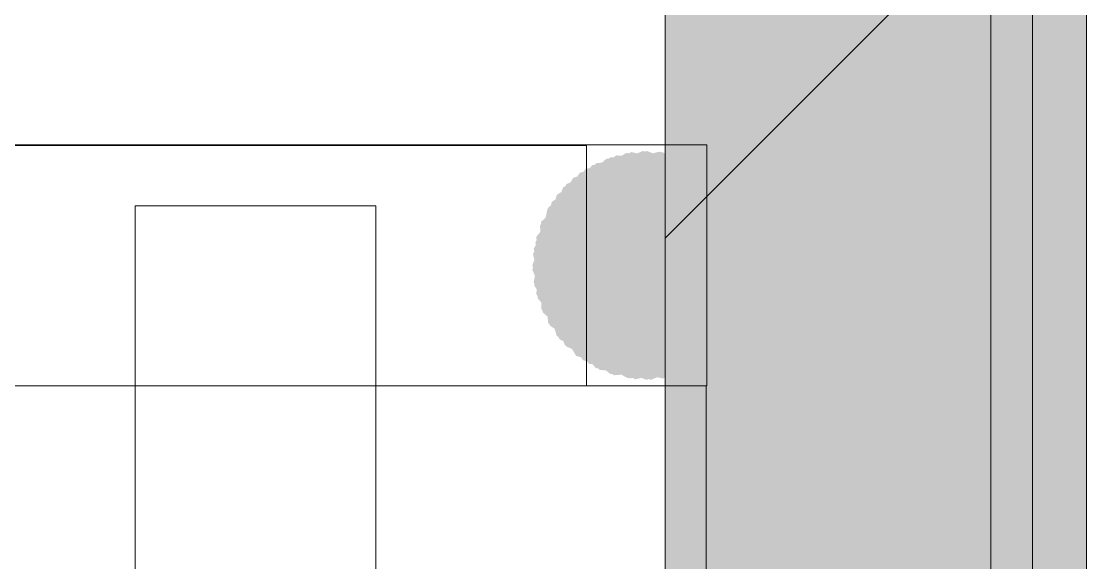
# Model space of a CAD drawing. Header units: millimetres. Extents: x -546 to 1681, y -650 to 1730.
# Drawn here: x 814.933 to 816.703, y 637.95 to 638.849 of the extents above; entities that cross this region are included whole.
import ezdxf

# ---------------------------------------------------------------- set-up
doc = ezdxf.new("R2010")
doc.units = ezdxf.units.MM

msp = doc.modelspace()

# ---------------------------------------------------------------- hatches: boundary and pattern name
at = {"true_color": 0xffffff}
h = msp.add_hatch(color=7, dxfattribs=at)
h.dxf.hatch_style = 2
h.paths.add_polyline_path([(816.0032, 652.4868), (816.7022, 652.4708), (816.7022, 633.4547), (816.0032, 633.4547)])
at = {"true_color": 0x7f7f7f}
h = msp.add_hatch(color=8, dxfattribs=at)
h.dxf.hatch_style = 2
h.paths.add_polyline_path([(815.9215, 638.6263), (815.8677, 638.5834), (815.8597, 638.515), (815.9026, 638.4612), (815.971, 638.4532), (816.0318, 638.4981), (816.0398, 638.5665), (815.9969, 638.6203)])
h = msp.add_hatch(color=8, dxfattribs=at)
h.dxf.hatch_style = 2
h.paths.add_polyline_path([(815.9385, 638.6305), (815.8801, 638.594), (815.8645, 638.527), (815.901, 638.4686), (815.968, 638.453), (816.0324, 638.4905), (816.048, 638.5575), (816.0115, 638.6159)])
h = msp.add_hatch(color=8, dxfattribs=at)
h.dxf.hatch_style = 2
h.paths.add_polyline_path([(815.9465, 638.6318), (815.8873, 638.5967), (815.8702, 638.53), (815.9053, 638.4708), (815.972, 638.4537), (816.0382, 638.4898), (816.0553, 638.5565), (816.0202, 638.6157)])
h = msp.add_hatch(color=8, dxfattribs=at)
h.dxf.hatch_style = 2
h.paths.add_polyline_path([(815.9662, 638.6337), (815.9027, 638.6073), (815.8762, 638.5437), (815.9027, 638.4802), (815.9662, 638.4537), (816.0358, 638.4802), (816.0622, 638.5437), (816.0358, 638.6073)])
h = msp.add_hatch(color=8, dxfattribs=at)
h.dxf.hatch_style = 2
h.paths.add_polyline_path([(815.9722, 638.6337), (815.9087, 638.6073), (815.8822, 638.5437), (815.9087, 638.4802), (815.9722, 638.4537), (816.0428, 638.4802), (816.0692, 638.5437), (816.0428, 638.6073)])
h = msp.add_hatch(color=8, dxfattribs=at)
h.dxf.hatch_style = 2
h.paths.add_polyline_path([(815.994, 638.6325), (815.927, 638.6169), (815.8905, 638.5585), (815.9061, 638.4915), (815.9645, 638.455), (816.0375, 638.4696), (816.074, 638.528), (816.0584, 638.595)])
h = msp.add_hatch(color=8, dxfattribs=at)
h.dxf.hatch_style = 2
h.paths.add_polyline_path([(815.998, 638.6318), (815.9313, 638.6147), (815.8962, 638.5555), (815.9133, 638.4888), (815.9725, 638.4537), (816.0462, 638.4698), (816.0813, 638.529), (816.0642, 638.5957)])
h = msp.add_hatch(color=8, dxfattribs=at)
h.dxf.hatch_style = 2
h.paths.add_polyline_path([(816.0207, 638.6271), (815.952, 638.6221), (815.9069, 638.5702), (815.9118, 638.5015), (815.9638, 638.4564), (816.0384, 638.4593), (816.0836, 638.5113), (816.0786, 638.5799)])
h = msp.add_hatch(color=8, dxfattribs=at)
h.dxf.hatch_style = 2
h.paths.add_polyline_path([(816.023, 638.6263), (815.9546, 638.6183), (815.9117, 638.5645), (815.9197, 638.4961), (815.9735, 638.4532), (816.0489, 638.4592), (816.0918, 638.513), (816.0838, 638.5814)])
h = msp.add_hatch(color=8, dxfattribs=at)
h.dxf.hatch_style = 2
h.paths.add_polyline_path([(815.8386, 638.5784), (815.8124, 638.5147), (815.8386, 638.4511), (815.9022, 638.4249), (815.9659, 638.4511), (815.9961, 638.5187), (815.9699, 638.5824), (815.9062, 638.6086)])
h = msp.add_hatch(color=8, dxfattribs=at)
h.dxf.hatch_style = 2
h.paths.add_polyline_path([(815.85, 638.589), (815.8169, 638.5287), (815.836, 638.4625), (815.8963, 638.4294), (815.9625, 638.4485), (816.0006, 638.5128), (815.9815, 638.579), (815.9212, 638.6121)])
h = msp.add_hatch(color=8, dxfattribs=at)
h.dxf.hatch_style = 2
h.paths.add_polyline_path([(815.8613, 638.5976), (815.8231, 638.5404), (815.8364, 638.4728), (815.8936, 638.4346), (815.9612, 638.4479), (816.0054, 638.5091), (815.9921, 638.5767), (815.9349, 638.6149)])
h = msp.add_hatch(color=8, dxfattribs=at)
h.dxf.hatch_style = 2
h.paths.add_polyline_path([(815.8709, 638.6039), (815.83, 638.5485), (815.8401, 638.4804), (815.8954, 638.4395), (815.9636, 638.4496), (816.0095, 638.5079), (815.9994, 638.5761), (815.944, 638.617)])
h = msp.add_hatch(color=8, dxfattribs=at)
h.dxf.hatch_style = 2
h.paths.add_polyline_path([(815.882, 638.6102), (815.837, 638.5582), (815.8417, 638.4895), (815.8938, 638.4445), (815.9625, 638.4492), (816.0135, 638.5043), (816.0087, 638.573), (815.9567, 638.618)])
h = msp.add_hatch(color=8, dxfattribs=at)
h.dxf.hatch_style = 2
h.paths.add_polyline_path([(815.888, 638.6132), (815.843, 638.5612), (815.8477, 638.4925), (815.8998, 638.4475), (815.9685, 638.4522), (816.0195, 638.5073), (816.0147, 638.576), (815.9627, 638.621)])
h = msp.add_hatch(color=8, dxfattribs=at)
h.dxf.hatch_style = 2
h.paths.add_polyline_path([(815.9058, 638.6211), (815.8538, 638.5759), (815.8489, 638.5073), (815.894, 638.4553), (815.9627, 638.4504), (816.0206, 638.4975), (816.0256, 638.5662), (815.9804, 638.6181)])
h = msp.add_hatch(color=8, dxfattribs=at)
h.dxf.hatch_style = 2
h.paths.add_polyline_path([(815.9118, 638.6231), (815.8598, 638.5779), (815.8549, 638.5093), (815.9, 638.4573), (815.9687, 638.4524), (816.0266, 638.4995), (816.0316, 638.5682), (815.9864, 638.6201)])
h = msp.add_hatch(color=8, dxfattribs=at)
h.dxf.hatch_style = 2
h.paths.add_polyline_path([(816.0337, 638.6231), (815.965, 638.6181), (815.9199, 638.5662), (815.9248, 638.4975), (815.9768, 638.4524), (816.0514, 638.4553), (816.0966, 638.5073), (816.0916, 638.5759)])
h = msp.add_hatch(color=8, dxfattribs=at)
h.dxf.hatch_style = 2
h.paths.add_polyline_path([(816.0515, 638.6162), (815.9828, 638.621), (815.9307, 638.576), (815.926, 638.5073), (815.971, 638.4552), (816.0457, 638.4475), (816.0977, 638.4925), (816.1025, 638.5612)])
h = msp.add_hatch(color=8, dxfattribs=at)
h.dxf.hatch_style = 2
h.paths.add_polyline_path([(816.0636, 638.6099), (815.9954, 638.62), (815.9401, 638.5791), (815.93, 638.5109), (815.9709, 638.4556), (816.044, 638.4425), (816.0994, 638.4834), (816.1095, 638.5515)])
h = msp.add_hatch(color=8, dxfattribs=at)
h.dxf.hatch_style = 2
h.paths.add_polyline_path([(816.0625, 638.6102), (815.9938, 638.615), (815.9417, 638.57), (815.937, 638.5013), (815.982, 638.4492), (816.0567, 638.4415), (816.1087, 638.4865), (816.1135, 638.5552)])
h = msp.add_hatch(color=8, dxfattribs=at)
h.dxf.hatch_style = 2
h.paths.add_polyline_path([(816.0845, 638.597), (816.0183, 638.6161), (815.958, 638.583), (815.9389, 638.5168), (815.972, 638.4565), (816.0432, 638.4334), (816.1035, 638.4665), (816.1226, 638.5327)])
h = msp.add_hatch(color=8, dxfattribs=at)
h.dxf.hatch_style = 2
h.paths.add_polyline_path([(816.0895, 638.593), (816.0233, 638.6121), (815.963, 638.579), (815.9439, 638.5128), (815.977, 638.4525), (816.0482, 638.4294), (816.1085, 638.4625), (816.1276, 638.5287)])
h = msp.add_hatch(color=8, dxfattribs=at)
h.dxf.hatch_style = 2
h.paths.add_polyline_path([(816.0945, 638.589), (816.0283, 638.6081), (815.968, 638.575), (815.9489, 638.5088), (815.982, 638.4485), (816.0532, 638.4254), (816.1135, 638.4585), (816.1326, 638.5247)])
h = msp.add_hatch(color=8, dxfattribs=at)
h.dxf.hatch_style = 2
h.paths.add_polyline_path([(815.8144, 638.5487), (815.8011, 638.4811), (815.8393, 638.4239), (815.9069, 638.4106), (815.9641, 638.4488), (815.9814, 638.5224), (815.9432, 638.5796), (815.8756, 638.5929)])
h = msp.add_hatch(color=8, dxfattribs=at)
h.dxf.hatch_style = 2
h.paths.add_polyline_path([(815.823, 638.561), (815.8039, 638.4948), (815.837, 638.4345), (815.9032, 638.4154), (815.9635, 638.4485), (815.9866, 638.5197), (815.9535, 638.58), (815.8873, 638.5991)])
h = msp.add_hatch(color=8, dxfattribs=at)
h.dxf.hatch_style = 2
h.paths.add_polyline_path([(815.8336, 638.5734), (815.8074, 638.5097), (815.8336, 638.4461), (815.8972, 638.4199), (815.9609, 638.4461), (815.9921, 638.5147), (815.9659, 638.5784), (815.9022, 638.6046)])
h = msp.add_hatch(color=8, dxfattribs=at)
h.dxf.hatch_style = 2
h.paths.add_polyline_path([(816.1135, 638.571), (816.0532, 638.6041), (815.987, 638.585), (815.9539, 638.5247), (815.973, 638.4585), (816.0373, 638.4204), (816.1035, 638.4395), (816.1366, 638.4998)])
h = msp.add_hatch(color=8, dxfattribs=at)
h.dxf.hatch_style = 2
h.paths.add_polyline_path([(816.1175, 638.566), (816.0572, 638.5991), (815.991, 638.58), (815.9579, 638.5197), (815.977, 638.4535), (816.0413, 638.4154), (816.1075, 638.4345), (816.1406, 638.4948)])
h = msp.add_hatch(color=8, dxfattribs=at)
h.dxf.hatch_style = 2
h.paths.add_polyline_path([(816.1261, 638.5547), (816.0689, 638.5929), (816.0013, 638.5796), (815.9631, 638.5224), (815.9764, 638.4548), (816.0376, 638.4106), (816.1052, 638.4239), (816.1434, 638.4811)])
h = msp.add_hatch(color=8, dxfattribs=at)
h.dxf.hatch_style = 2
h.paths.add_polyline_path([(815.8074, 638.5377), (815.7941, 638.4701), (815.8323, 638.4129), (815.8999, 638.3996), (815.9571, 638.4378), (815.9744, 638.5114), (815.9362, 638.5686), (815.8686, 638.5819)])
h = msp.add_hatch(color=8, dxfattribs=at)
h.dxf.hatch_style = 2
h.paths.add_polyline_path([(815.7949, 638.5102), (815.7998, 638.4415), (815.8518, 638.3964), (815.9204, 638.4013), (815.9656, 638.4533), (815.9626, 638.5279), (815.9107, 638.5731), (815.842, 638.5681)])
h = msp.add_hatch(color=8, dxfattribs=at)
h.dxf.hatch_style = 2
h.paths.add_polyline_path([(815.8091, 638.5401), (815.799, 638.4719), (815.8399, 638.4166), (815.908, 638.4065), (815.9634, 638.4474), (815.9765, 638.5205), (815.9356, 638.5759), (815.8674, 638.586)])
h = msp.add_hatch(color=8, dxfattribs=at)
h.dxf.hatch_style = 2
h.paths.add_polyline_path([(815.8736, 638.5424), (815.8474, 638.4787), (815.8736, 638.4151), (815.9372, 638.3889), (816.0009, 638.4151), (816.0291, 638.4807), (816.0029, 638.5444), (815.9392, 638.5706)])
h = msp.add_hatch(color=8, dxfattribs=at)
h.dxf.hatch_style = 2
h.paths.add_polyline_path([(815.8893, 638.5556), (815.8511, 638.4984), (815.8644, 638.4308), (815.9216, 638.3926), (815.9892, 638.4059), (816.0304, 638.4651), (816.0171, 638.5327), (815.9599, 638.5709)])
h = msp.add_hatch(color=8, dxfattribs=at)
h.dxf.hatch_style = 2
h.paths.add_polyline_path([(815.8786, 638.5464), (815.8524, 638.4827), (815.8786, 638.4191), (815.9422, 638.3929), (816.0059, 638.4191), (816.0341, 638.4847), (816.0079, 638.5484), (815.9442, 638.5746)])
h = msp.add_hatch(color=8, dxfattribs=at)
h.dxf.hatch_style = 2
h.paths.add_polyline_path([(815.8943, 638.5596), (815.8561, 638.5024), (815.8694, 638.4348), (815.9266, 638.3966), (815.9942, 638.4099), (816.0354, 638.4691), (816.0221, 638.5367), (815.9649, 638.5749)])
h = msp.add_hatch(color=8, dxfattribs=at)
h.dxf.hatch_style = 2
h.paths.add_polyline_path([(815.8973, 638.5616), (815.8591, 638.5044), (815.8724, 638.4368), (815.9296, 638.3986), (815.9972, 638.4119), (816.0384, 638.4711), (816.0251, 638.5387), (815.9679, 638.5769)])
h = msp.add_hatch(color=8, dxfattribs=at)
h.dxf.hatch_style = 2
h.paths.add_polyline_path([(815.9218, 638.5741), (815.8698, 638.5289), (815.8649, 638.4603), (815.91, 638.4083), (815.9787, 638.4034), (816.0336, 638.4495), (816.0386, 638.5182), (815.9934, 638.5701)])
h = msp.add_hatch(color=8, dxfattribs=at)
h.dxf.hatch_style = 2
h.paths.add_polyline_path([(815.9248, 638.5751), (815.8728, 638.5299), (815.8679, 638.4613), (815.913, 638.4093), (815.9817, 638.4044), (816.0366, 638.4505), (816.0416, 638.5192), (815.9964, 638.5711)])
h = msp.add_hatch(color=8, dxfattribs=at)
h.dxf.hatch_style = 2
h.paths.add_polyline_path([(815.9278, 638.5761), (815.8758, 638.5309), (815.8709, 638.4623), (815.916, 638.4103), (815.9847, 638.4054), (816.0396, 638.4515), (816.0446, 638.5202), (815.9994, 638.5721)])
h = msp.add_hatch(color=8, dxfattribs=at)
h.dxf.hatch_style = 2
h.paths.add_polyline_path([(815.9622, 638.5827), (815.8987, 638.5563), (815.8722, 638.4927), (815.8987, 638.4292), (815.9622, 638.4027), (816.0298, 638.4292), (816.0562, 638.4927), (816.0298, 638.5563)])
h = msp.add_hatch(color=8, dxfattribs=at)
h.dxf.hatch_style = 2
h.paths.add_polyline_path([(815.9308, 638.5771), (815.8788, 638.5319), (815.8739, 638.4633), (815.919, 638.4113), (815.9877, 638.4064), (816.0426, 638.4525), (816.0476, 638.5212), (816.0024, 638.5731)])
h = msp.add_hatch(color=8, dxfattribs=at)
h.dxf.hatch_style = 2
h.paths.add_polyline_path([(815.9692, 638.5837), (815.9057, 638.5573), (815.8792, 638.4937), (815.9057, 638.4302), (815.9692, 638.4037), (816.0358, 638.4302), (816.0622, 638.4937), (816.0358, 638.5573)])
h = msp.add_hatch(color=8, dxfattribs=at)
h.dxf.hatch_style = 2
h.paths.add_polyline_path([(815.9378, 638.5781), (815.8858, 638.5329), (815.8809, 638.4643), (815.926, 638.4123), (815.9947, 638.4074), (816.0496, 638.4535), (816.0546, 638.5222), (816.0094, 638.5741)])
h = msp.add_hatch(color=8, dxfattribs=at)
h.dxf.hatch_style = 2
h.paths.add_polyline_path([(815.9722, 638.5837), (815.9087, 638.5573), (815.8822, 638.4937), (815.9087, 638.4302), (815.9722, 638.4037), (816.0398, 638.4302), (816.0662, 638.4937), (816.0398, 638.5573)])
h = msp.add_hatch(color=8, dxfattribs=at)
h.dxf.hatch_style = 2
h.paths.add_polyline_path([(815.9792, 638.5827), (815.9157, 638.5563), (815.8892, 638.4927), (815.9157, 638.4292), (815.9792, 638.4027), (816.0458, 638.4292), (816.0722, 638.4927), (816.0458, 638.5563)])
h = msp.add_hatch(color=8, dxfattribs=at)
h.dxf.hatch_style = 2
h.paths.add_polyline_path([(816.0047, 638.5791), (815.936, 638.5741), (815.8909, 638.5222), (815.8958, 638.4535), (815.9478, 638.4084), (816.0194, 638.4123), (816.0646, 638.4643), (816.0596, 638.5329)])
h = msp.add_hatch(color=8, dxfattribs=at)
h.dxf.hatch_style = 2
h.paths.add_polyline_path([(816.0107, 638.5781), (815.942, 638.5731), (815.8969, 638.5212), (815.9018, 638.4525), (815.9538, 638.4074), (816.0254, 638.4113), (816.0706, 638.4633), (816.0656, 638.5319)])
h = msp.add_hatch(color=8, dxfattribs=at)
h.dxf.hatch_style = 2
h.paths.add_polyline_path([(816.0137, 638.5771), (815.945, 638.5721), (815.8999, 638.5202), (815.9048, 638.4515), (815.9568, 638.4064), (816.0284, 638.4103), (816.0736, 638.4623), (816.0686, 638.5309)])
h = msp.add_hatch(color=8, dxfattribs=at)
h.dxf.hatch_style = 2
h.paths.add_polyline_path([(816.0167, 638.5761), (815.948, 638.5711), (815.9029, 638.5192), (815.9078, 638.4505), (815.9598, 638.4054), (816.0314, 638.4093), (816.0766, 638.4613), (816.0716, 638.5299)])
h = msp.add_hatch(color=8, dxfattribs=at)
h.dxf.hatch_style = 2
h.paths.add_polyline_path([(816.0197, 638.5751), (815.951, 638.5701), (815.9059, 638.5182), (815.9108, 638.4495), (815.9628, 638.4044), (816.0344, 638.4083), (816.0796, 638.4603), (816.0746, 638.5289)])
h = msp.add_hatch(color=8, dxfattribs=at)
h.dxf.hatch_style = 2
h.paths.add_polyline_path([(816.0442, 638.5636), (815.9766, 638.5769), (815.9194, 638.5387), (815.9061, 638.4711), (815.9443, 638.4139), (816.0149, 638.3986), (816.0721, 638.4368), (816.0854, 638.5044)])
h = msp.add_hatch(color=8, dxfattribs=at)
h.dxf.hatch_style = 2
h.paths.add_polyline_path([(816.0472, 638.5616), (815.9796, 638.5749), (815.9224, 638.5367), (815.9091, 638.4691), (815.9473, 638.4119), (816.0179, 638.3966), (816.0751, 638.4348), (816.0884, 638.5024)])
h = msp.add_hatch(color=8, dxfattribs=at)
h.dxf.hatch_style = 2
h.paths.add_polyline_path([(816.0502, 638.5596), (815.9826, 638.5729), (815.9254, 638.5347), (815.9121, 638.4671), (815.9503, 638.4099), (816.0209, 638.3946), (816.0781, 638.4328), (816.0914, 638.5004)])
h = msp.add_hatch(color=8, dxfattribs=at)
h.dxf.hatch_style = 2
h.paths.add_polyline_path([(816.0669, 638.5464), (816.0032, 638.5726), (815.9396, 638.5464), (815.9134, 638.4827), (815.9396, 638.4191), (816.0052, 638.3909), (816.0689, 638.4171), (816.0951, 638.4807)])
h = msp.add_hatch(color=8, dxfattribs=at)
h.dxf.hatch_style = 2
h.paths.add_polyline_path([(816.1255, 638.555), (816.0652, 638.5881), (815.999, 638.569), (815.9659, 638.5087), (815.985, 638.4425), (816.0493, 638.4044), (816.1155, 638.4235), (816.1486, 638.4838)])
h = msp.add_hatch(color=8, dxfattribs=at)
h.dxf.hatch_style = 2
h.paths.add_polyline_path([(816.1397, 638.534), (816.0877, 638.579), (816.019, 638.5742), (815.974, 638.5222), (815.9787, 638.4535), (816.0338, 638.4025), (816.1025, 638.4072), (816.1475, 638.4593)])
h = msp.add_hatch(color=8, dxfattribs=at)
h.dxf.hatch_style = 2
h.paths.add_polyline_path([(816.1427, 638.528), (816.0907, 638.573), (816.022, 638.5682), (815.977, 638.5162), (815.9817, 638.4475), (816.0368, 638.3965), (816.1055, 638.4012), (816.1505, 638.4533)])
h = msp.add_hatch(color=8, dxfattribs=at)
h.dxf.hatch_style = 2
h.paths.add_polyline_path([(815.7872, 638.4815), (815.8043, 638.4148), (815.8635, 638.3797), (815.9302, 638.3968), (815.9653, 638.456), (815.9492, 638.5297), (815.89, 638.5648), (815.8233, 638.5477)])
h = msp.add_hatch(color=8, dxfattribs=at)
h.dxf.hatch_style = 2
h.paths.add_polyline_path([(815.7889, 638.4912), (815.7938, 638.4225), (815.8458, 638.3774), (815.9144, 638.3823), (815.9596, 638.4343), (815.9566, 638.5089), (815.9047, 638.5541), (815.836, 638.5491)])
h = msp.add_hatch(color=8, dxfattribs=at)
h.dxf.hatch_style = 2
h.paths.add_polyline_path([(815.7967, 638.516), (815.792, 638.4473), (815.837, 638.3952), (815.9057, 638.3905), (815.9577, 638.4355), (815.9655, 638.5102), (815.9205, 638.5622), (815.8518, 638.567)])
h = msp.add_hatch(color=8, dxfattribs=at)
h.dxf.hatch_style = 2
h.paths.add_polyline_path([(815.8524, 638.5157), (815.8391, 638.4481), (815.8773, 638.3909), (815.9449, 638.3776), (816.0021, 638.4158), (816.0174, 638.4864), (815.9792, 638.5436), (815.9116, 638.5569)])
h = msp.add_hatch(color=8, dxfattribs=at)
h.dxf.hatch_style = 2
h.paths.add_polyline_path([(815.8544, 638.5187), (815.8411, 638.4511), (815.8793, 638.3939), (815.9469, 638.3806), (816.0041, 638.4188), (816.0194, 638.4894), (815.9812, 638.5466), (815.9136, 638.5599)])
h = msp.add_hatch(color=8, dxfattribs=at)
h.dxf.hatch_style = 2
h.paths.add_polyline_path([(815.8676, 638.5354), (815.8414, 638.4717), (815.8676, 638.4081), (815.9312, 638.3819), (815.9949, 638.4081), (816.0231, 638.4737), (815.9969, 638.5374), (815.9332, 638.5636)])
h = msp.add_hatch(color=8, dxfattribs=at)
h.dxf.hatch_style = 2
h.paths.add_polyline_path([(815.8584, 638.5237), (815.8451, 638.4561), (815.8833, 638.3989), (815.9509, 638.3856), (816.0081, 638.4238), (816.0234, 638.4944), (815.9852, 638.5516), (815.9176, 638.5649)])
h = msp.add_hatch(color=8, dxfattribs=at)
h.dxf.hatch_style = 2
h.paths.add_polyline_path([(815.8716, 638.5404), (815.8454, 638.4767), (815.8716, 638.4131), (815.9352, 638.3869), (815.9989, 638.4131), (816.0271, 638.4787), (816.0009, 638.5424), (815.9372, 638.5686)])
h = msp.add_hatch(color=8, dxfattribs=at)
h.dxf.hatch_style = 2
h.paths.add_polyline_path([(816.0552, 638.5556), (815.9876, 638.5689), (815.9304, 638.5307), (815.9171, 638.4631), (815.9553, 638.4059), (816.0259, 638.3906), (816.0831, 638.4288), (816.0964, 638.4964)])
h = msp.add_hatch(color=8, dxfattribs=at)
h.dxf.hatch_style = 2
h.paths.add_polyline_path([(816.0719, 638.5424), (816.0082, 638.5686), (815.9446, 638.5424), (815.9184, 638.4787), (815.9446, 638.4151), (816.0102, 638.3869), (816.0739, 638.4131), (816.1001, 638.4767)])
h = msp.add_hatch(color=8, dxfattribs=at)
h.dxf.hatch_style = 2
h.paths.add_polyline_path([(816.0851, 638.5267), (816.0279, 638.5649), (815.9603, 638.5516), (815.9221, 638.4944), (815.9354, 638.4268), (815.9946, 638.3856), (816.0622, 638.3989), (816.1004, 638.4561)])
h = msp.add_hatch(color=8, dxfattribs=at)
h.dxf.hatch_style = 2
h.paths.add_polyline_path([(816.0759, 638.5374), (816.0122, 638.5636), (815.9486, 638.5374), (815.9224, 638.4737), (815.9486, 638.4101), (816.0142, 638.3819), (816.0779, 638.4081), (816.1041, 638.4717)])
h = msp.add_hatch(color=8, dxfattribs=at)
h.dxf.hatch_style = 2
h.paths.add_polyline_path([(816.0891, 638.5217), (816.0319, 638.5599), (815.9643, 638.5466), (815.9261, 638.4894), (815.9394, 638.4218), (815.9986, 638.3806), (816.0662, 638.3939), (816.1044, 638.4511)])
h = msp.add_hatch(color=8, dxfattribs=at)
h.dxf.hatch_style = 2
h.paths.add_polyline_path([(816.1016, 638.4972), (816.0564, 638.5491), (815.9878, 638.5541), (815.9358, 638.5089), (815.9309, 638.4403), (815.977, 638.3853), (816.0457, 638.3804), (816.0976, 638.4255)])
h = msp.add_hatch(color=8, dxfattribs=at)
h.dxf.hatch_style = 2
h.paths.add_polyline_path([(816.1506, 638.5102), (816.1054, 638.5621), (816.0368, 638.5671), (815.9848, 638.5219), (815.9799, 638.4533), (816.027, 638.3953), (816.0957, 638.3904), (816.1476, 638.4355)])
h = msp.add_hatch(color=8, dxfattribs=at)
h.dxf.hatch_style = 2
h.paths.add_polyline_path([(816.158, 638.4835), (816.1215, 638.5419), (816.0545, 638.5575), (815.9961, 638.521), (815.9805, 638.4539), (816.018, 638.3896), (816.085, 638.374), (816.1434, 638.4105)])
h = msp.add_hatch(color=8, dxfattribs=at)
h.dxf.hatch_style = 2
h.paths.add_polyline_path([(816.1538, 638.5005), (816.1109, 638.5543), (816.0425, 638.5623), (815.9887, 638.5194), (815.9807, 638.451), (816.0256, 638.3902), (816.094, 638.3822), (816.1478, 638.4251)])
h = msp.add_hatch(color=8, dxfattribs=at)
h.dxf.hatch_style = 2
h.paths.add_polyline_path([(815.7822, 638.4437), (815.8087, 638.3802), (815.8722, 638.3537), (815.9358, 638.3802), (815.9622, 638.4437), (815.9358, 638.5133), (815.8722, 638.5397), (815.8087, 638.5133)])
h = msp.add_hatch(color=8, dxfattribs=at)
h.dxf.hatch_style = 2
h.paths.add_polyline_path([(815.7832, 638.4625), (815.8003, 638.3958), (815.8595, 638.3607), (815.9262, 638.3778), (815.9613, 638.437), (815.9452, 638.5107), (815.886, 638.5458), (815.8193, 638.5287)])
h = msp.add_hatch(color=8, dxfattribs=at)
h.dxf.hatch_style = 2
h.paths.add_polyline_path([(815.7845, 638.4715), (815.8001, 638.4045), (815.8585, 638.368), (815.9255, 638.3836), (815.962, 638.442), (815.9474, 638.515), (815.889, 638.5515), (815.822, 638.5359)])
h = msp.add_hatch(color=8, dxfattribs=at)
h.dxf.hatch_style = 2
h.paths.add_polyline_path([(815.8322, 638.4437), (815.8587, 638.3802), (815.9222, 638.3537), (815.9858, 638.3802), (816.0122, 638.4437), (815.9858, 638.5103), (815.9222, 638.5367), (815.8587, 638.5103)])
h = msp.add_hatch(color=8, dxfattribs=at)
h.dxf.hatch_style = 2
h.paths.add_polyline_path([(815.8332, 638.4497), (815.8597, 638.3862), (815.9232, 638.3597), (815.9868, 638.3862), (816.0132, 638.4497), (815.9868, 638.5163), (815.9232, 638.5427), (815.8597, 638.5163)])
h = msp.add_hatch(color=8, dxfattribs=at)
h.dxf.hatch_style = 2
h.paths.add_polyline_path([(815.8359, 638.4746), (815.8462, 638.4065), (815.9014, 638.3654), (815.9695, 638.3757), (816.0106, 638.4309), (816.0013, 638.503), (815.9461, 638.5441), (815.878, 638.5338)])
h = msp.add_hatch(color=8, dxfattribs=at)
h.dxf.hatch_style = 2
h.paths.add_polyline_path([(815.8389, 638.4852), (815.8438, 638.4165), (815.8958, 638.3714), (815.9644, 638.3763), (816.0096, 638.4283), (816.0056, 638.4999), (815.9537, 638.5451), (815.885, 638.5401)])
h = msp.add_hatch(color=8, dxfattribs=at)
h.dxf.hatch_style = 2
h.paths.add_polyline_path([(815.8399, 638.4882), (815.8448, 638.4195), (815.8968, 638.3744), (815.9654, 638.3793), (816.0106, 638.4313), (816.0066, 638.5029), (815.9547, 638.5481), (815.886, 638.5431)])
h = msp.add_hatch(color=8, dxfattribs=at)
h.dxf.hatch_style = 2
h.paths.add_polyline_path([(815.8409, 638.4912), (815.8458, 638.4225), (815.8978, 638.3774), (815.9664, 638.3823), (816.0116, 638.4343), (816.0076, 638.5059), (815.9557, 638.5511), (815.887, 638.5461)])
h = msp.add_hatch(color=8, dxfattribs=at)
h.dxf.hatch_style = 2
h.paths.add_polyline_path([(816.0931, 638.5127), (816.0359, 638.5509), (815.9683, 638.5376), (815.9301, 638.4804), (815.9434, 638.4128), (816.0026, 638.3716), (816.0702, 638.3849), (816.1084, 638.4421)])
h = msp.add_hatch(color=8, dxfattribs=at)
h.dxf.hatch_style = 2
h.paths.add_polyline_path([(816.1112, 638.4567), (816.0848, 638.5203), (816.0212, 638.5467), (815.9577, 638.5203), (815.9312, 638.4567), (815.9577, 638.3892), (816.0212, 638.3627), (816.0848, 638.3892)])
h = msp.add_hatch(color=8, dxfattribs=at)
h.dxf.hatch_style = 2
h.paths.add_polyline_path([(816.1026, 638.4942), (816.0574, 638.5461), (815.9888, 638.5511), (815.9368, 638.5059), (815.9319, 638.4373), (815.978, 638.3823), (816.0467, 638.3774), (816.0986, 638.4225)])
h = msp.add_hatch(color=8, dxfattribs=at)
h.dxf.hatch_style = 2
h.paths.add_polyline_path([(816.1122, 638.4497), (816.0858, 638.5133), (816.0222, 638.5397), (815.9587, 638.5133), (815.9322, 638.4497), (815.9587, 638.3832), (816.0222, 638.3567), (816.0858, 638.3832)])
h = msp.add_hatch(color=8, dxfattribs=at)
h.dxf.hatch_style = 2
h.paths.add_polyline_path([(816.1122, 638.4467), (816.0858, 638.5103), (816.0222, 638.5367), (815.9587, 638.5103), (815.9322, 638.4467), (815.9587, 638.3802), (816.0222, 638.3537), (816.0858, 638.3802)])
h = msp.add_hatch(color=8, dxfattribs=at)
h.dxf.hatch_style = 2
h.paths.add_polyline_path([(816.1056, 638.4882), (816.0604, 638.5401), (815.9918, 638.5451), (815.9398, 638.4999), (815.9349, 638.4313), (815.981, 638.3763), (816.0497, 638.3714), (816.1016, 638.4165)])
h = msp.add_hatch(color=8, dxfattribs=at)
h.dxf.hatch_style = 2
h.paths.add_polyline_path([(816.1066, 638.4812), (816.0614, 638.5331), (815.9928, 638.5381), (815.9408, 638.4929), (815.9359, 638.4243), (815.982, 638.3693), (816.0507, 638.3644), (816.1026, 638.4095)])
h = msp.add_hatch(color=8, dxfattribs=at)
h.dxf.hatch_style = 2
h.paths.add_polyline_path([(816.159, 638.4775), (816.1225, 638.5359), (816.0555, 638.5515), (815.9971, 638.515), (815.9815, 638.4479), (816.019, 638.3836), (816.086, 638.368), (816.1444, 638.4045)])
h = msp.add_hatch(color=8, dxfattribs=at)
h.dxf.hatch_style = 2
h.paths.add_polyline_path([(816.1603, 638.4695), (816.1252, 638.5287), (816.0585, 638.5458), (815.9993, 638.5107), (815.9822, 638.444), (816.0183, 638.3778), (816.085, 638.3607), (816.1442, 638.3958)])
h = msp.add_hatch(color=8, dxfattribs=at)
h.dxf.hatch_style = 2
h.paths.add_polyline_path([(816.1622, 638.4497), (816.1358, 638.5133), (816.0722, 638.5397), (816.0087, 638.5133), (815.9822, 638.4497), (816.0087, 638.3802), (816.0722, 638.3537), (816.1358, 638.3802)])
h = msp.add_hatch(color=8, dxfattribs=at)
h.dxf.hatch_style = 2
h.paths.add_polyline_path([(815.7822, 638.4367), (815.8087, 638.3732), (815.8722, 638.3467), (815.9358, 638.3732), (815.9622, 638.4367), (815.9358, 638.5073), (815.8722, 638.5337), (815.8087, 638.5073)])
h = msp.add_hatch(color=8, dxfattribs=at)
h.dxf.hatch_style = 2
h.paths.add_polyline_path([(815.7845, 638.4159), (815.821, 638.3576), (815.888, 638.342), (815.9464, 638.3785), (815.962, 638.4455), (815.9245, 638.5099), (815.8575, 638.5255), (815.7991, 638.489)])
h = msp.add_hatch(color=8, dxfattribs=at)
h.dxf.hatch_style = 2
h.paths.add_polyline_path([(815.7852, 638.411), (815.8203, 638.3518), (815.887, 638.3347), (815.9462, 638.3698), (815.9633, 638.4365), (815.9272, 638.5027), (815.8605, 638.5198), (815.8013, 638.4847)])
h = msp.add_hatch(color=8, dxfattribs=at)
h.dxf.hatch_style = 2
h.paths.add_polyline_path([(815.8322, 638.4407), (815.8587, 638.3772), (815.9222, 638.3507), (815.9858, 638.3772), (816.0122, 638.4407), (815.9858, 638.5073), (815.9222, 638.5337), (815.8587, 638.5073)])
h = msp.add_hatch(color=8, dxfattribs=at)
h.dxf.hatch_style = 2
h.paths.add_polyline_path([(815.8332, 638.4337), (815.8597, 638.3702), (815.9232, 638.3437), (815.9868, 638.3702), (816.0132, 638.4337), (815.9868, 638.5003), (815.9232, 638.5267), (815.8597, 638.5003)])
h = msp.add_hatch(color=8, dxfattribs=at)
h.dxf.hatch_style = 2
h.paths.add_polyline_path([(815.8359, 638.4149), (815.877, 638.3597), (815.9451, 638.3494), (816.0003, 638.3905), (816.0106, 638.4586), (815.9685, 638.5178), (815.9004, 638.5281), (815.8452, 638.487)])
h = msp.add_hatch(color=8, dxfattribs=at)
h.dxf.hatch_style = 2
h.paths.add_polyline_path([(815.8369, 638.4752), (815.8418, 638.4065), (815.8938, 638.3614), (815.9624, 638.3663), (816.0076, 638.4183), (816.0036, 638.4899), (815.9517, 638.5351), (815.883, 638.5301)])
h = msp.add_hatch(color=8, dxfattribs=at)
h.dxf.hatch_style = 2
h.paths.add_polyline_path([(815.8389, 638.4023), (815.884, 638.3503), (815.9527, 638.3454), (816.0046, 638.3905), (816.0096, 638.4592), (815.9634, 638.5141), (815.8948, 638.5191), (815.8428, 638.4739)])
h = msp.add_hatch(color=8, dxfattribs=at)
h.dxf.hatch_style = 2
h.paths.add_polyline_path([(816.1112, 638.4337), (816.0848, 638.4973), (816.0212, 638.5237), (815.9577, 638.4973), (815.9312, 638.4337), (815.9577, 638.3672), (816.0212, 638.3407), (816.0848, 638.3672)])
h = msp.add_hatch(color=8, dxfattribs=at)
h.dxf.hatch_style = 2
h.paths.add_polyline_path([(816.1122, 638.4437), (816.0858, 638.5073), (816.0222, 638.5337), (815.9587, 638.5073), (815.9322, 638.4437), (815.9587, 638.3772), (816.0222, 638.3507), (816.0858, 638.3772)])
h = msp.add_hatch(color=8, dxfattribs=at)
h.dxf.hatch_style = 2
h.paths.add_polyline_path([(816.1122, 638.4407), (816.0858, 638.5043), (816.0222, 638.5307), (815.9587, 638.5043), (815.9322, 638.4407), (815.9587, 638.3732), (816.0222, 638.3467), (816.0858, 638.3732)])
h = msp.add_hatch(color=8, dxfattribs=at)
h.dxf.hatch_style = 2
h.paths.add_polyline_path([(816.1076, 638.4083), (816.1026, 638.4769), (816.0507, 638.5221), (815.982, 638.5171), (815.9369, 638.4652), (815.9408, 638.3935), (815.9928, 638.3484), (816.0614, 638.3533)])
h = msp.add_hatch(color=8, dxfattribs=at)
h.dxf.hatch_style = 2
h.paths.add_polyline_path([(816.1622, 638.4437), (816.1358, 638.5073), (816.0722, 638.5337), (816.0087, 638.5073), (815.9822, 638.4437), (816.0087, 638.3732), (816.0722, 638.3467), (816.1358, 638.3732)])
h = msp.add_hatch(color=8, dxfattribs=at)
h.dxf.hatch_style = 2
h.paths.add_polyline_path([(816.1603, 638.418), (816.1432, 638.4847), (816.084, 638.5198), (816.0173, 638.5027), (815.9822, 638.4435), (815.9983, 638.3698), (816.0575, 638.3347), (816.1242, 638.3518)])
h = msp.add_hatch(color=8, dxfattribs=at)
h.dxf.hatch_style = 2
h.paths.add_polyline_path([(816.161, 638.422), (816.1454, 638.489), (816.087, 638.5255), (816.02, 638.5099), (815.9835, 638.4515), (815.9981, 638.3785), (816.0565, 638.342), (816.1235, 638.3576)])
h = msp.add_hatch(color=8, dxfattribs=at)
h.dxf.hatch_style = 2
h.paths.add_polyline_path([(815.7885, 638.3969), (815.825, 638.3386), (815.892, 638.323), (815.9504, 638.3595), (815.966, 638.4265), (815.9285, 638.4909), (815.8615, 638.5065), (815.8031, 638.47)])
h = msp.add_hatch(color=8, dxfattribs=at)
h.dxf.hatch_style = 2
h.paths.add_polyline_path([(815.7909, 638.3893), (815.836, 638.3373), (815.9047, 638.3324), (815.9566, 638.3775), (815.9616, 638.4462), (815.9144, 638.5041), (815.8458, 638.5091), (815.7938, 638.4639)])
h = msp.add_hatch(color=8, dxfattribs=at)
h.dxf.hatch_style = 2
h.paths.add_polyline_path([(815.8544, 638.3688), (815.9116, 638.3306), (815.9792, 638.3439), (816.0174, 638.4011), (816.0041, 638.4687), (815.9449, 638.5099), (815.8773, 638.4966), (815.8391, 638.4394)])
h = msp.add_hatch(color=8, dxfattribs=at)
h.dxf.hatch_style = 2
h.paths.add_polyline_path([(815.8399, 638.3993), (815.885, 638.3473), (815.9537, 638.3424), (816.0056, 638.3875), (816.0106, 638.4562), (815.9644, 638.5111), (815.8958, 638.5161), (815.8438, 638.4709)])
h = msp.add_hatch(color=8, dxfattribs=at)
h.dxf.hatch_style = 2
h.paths.add_polyline_path([(815.8409, 638.3963), (815.886, 638.3443), (815.9547, 638.3394), (816.0066, 638.3845), (816.0116, 638.4532), (815.9654, 638.5081), (815.8968, 638.5131), (815.8448, 638.4679)])
h = msp.add_hatch(color=8, dxfattribs=at)
h.dxf.hatch_style = 2
h.paths.add_polyline_path([(815.8564, 638.3658), (815.9136, 638.3276), (815.9812, 638.3409), (816.0194, 638.3981), (816.0061, 638.4657), (815.9469, 638.5069), (815.8793, 638.4936), (815.8411, 638.4364)])
h = msp.add_hatch(color=8, dxfattribs=at)
h.dxf.hatch_style = 2
h.paths.add_polyline_path([(815.8419, 638.3933), (815.887, 638.3413), (815.9557, 638.3364), (816.0076, 638.3815), (816.0126, 638.4502), (815.9664, 638.5051), (815.8978, 638.5101), (815.8458, 638.4649)])
h = msp.add_hatch(color=8, dxfattribs=at)
h.dxf.hatch_style = 2
h.paths.add_polyline_path([(815.8584, 638.3628), (815.9156, 638.3246), (815.9832, 638.3379), (816.0214, 638.3951), (816.0081, 638.4627), (815.9489, 638.5039), (815.8813, 638.4906), (815.8431, 638.4334)])
h = msp.add_hatch(color=8, dxfattribs=at)
h.dxf.hatch_style = 2
h.paths.add_polyline_path([(815.8716, 638.3471), (815.9352, 638.3209), (815.9989, 638.3471), (816.0251, 638.4107), (815.9989, 638.4744), (815.9332, 638.5026), (815.8696, 638.4764), (815.8434, 638.4127)])
h = msp.add_hatch(color=8, dxfattribs=at)
h.dxf.hatch_style = 2
h.paths.add_polyline_path([(816.0759, 638.3491), (816.1021, 638.4127), (816.0759, 638.4764), (816.0122, 638.5026), (815.9486, 638.4764), (815.9204, 638.4107), (815.9466, 638.3471), (816.0102, 638.3209)])
h = msp.add_hatch(color=8, dxfattribs=at)
h.dxf.hatch_style = 2
h.paths.add_polyline_path([(816.0891, 638.3658), (816.1024, 638.4334), (816.0642, 638.4906), (815.9966, 638.5039), (815.9394, 638.4657), (815.9241, 638.3951), (815.9623, 638.3379), (816.0299, 638.3246)])
h = msp.add_hatch(color=8, dxfattribs=at)
h.dxf.hatch_style = 2
h.paths.add_polyline_path([(816.0911, 638.3688), (816.1044, 638.4364), (816.0662, 638.4936), (815.9986, 638.5069), (815.9414, 638.4687), (815.9261, 638.3981), (815.9643, 638.3409), (816.0319, 638.3276)])
h = msp.add_hatch(color=8, dxfattribs=at)
h.dxf.hatch_style = 2
h.paths.add_polyline_path([(816.0951, 638.3778), (816.1084, 638.4454), (816.0702, 638.5026), (816.0026, 638.5159), (815.9454, 638.4777), (815.9301, 638.4071), (815.9683, 638.3499), (816.0359, 638.3366)])
h = msp.add_hatch(color=8, dxfattribs=at)
h.dxf.hatch_style = 2
h.paths.add_polyline_path([(816.1026, 638.3933), (816.0976, 638.4619), (816.0457, 638.5071), (815.977, 638.5021), (815.9319, 638.4502), (815.9358, 638.3785), (815.9878, 638.3334), (816.0564, 638.3383)])
h = msp.add_hatch(color=8, dxfattribs=at)
h.dxf.hatch_style = 2
h.paths.add_polyline_path([(816.1036, 638.3963), (816.0986, 638.4649), (816.0467, 638.5101), (815.978, 638.5051), (815.9329, 638.4532), (815.9368, 638.3815), (815.9888, 638.3364), (816.0574, 638.3413)])
h = msp.add_hatch(color=8, dxfattribs=at)
h.dxf.hatch_style = 2
h.paths.add_polyline_path([(816.1066, 638.4023), (816.1016, 638.4709), (816.0497, 638.5161), (815.981, 638.5111), (815.9359, 638.4592), (815.9398, 638.3875), (815.9918, 638.3424), (816.0604, 638.3473)])
h = msp.add_hatch(color=8, dxfattribs=at)
h.dxf.hatch_style = 2
h.paths.add_polyline_path([(816.159, 638.409), (816.1434, 638.476), (816.085, 638.5125), (816.018, 638.4969), (815.9815, 638.4385), (815.9961, 638.3655), (816.0545, 638.329), (816.1215, 638.3446)])
h = msp.add_hatch(color=8, dxfattribs=at)
h.dxf.hatch_style = 2
h.paths.add_polyline_path([(816.1546, 638.3893), (816.1496, 638.4579), (816.0977, 638.5031), (816.029, 638.4981), (815.9839, 638.4462), (815.9868, 638.3715), (816.0388, 638.3264), (816.1074, 638.3313)])
h = msp.add_hatch(color=8, dxfattribs=at)
h.dxf.hatch_style = 2
h.paths.add_polyline_path([(815.7997, 638.3655), (815.8518, 638.3205), (815.9205, 638.3252), (815.9655, 638.3773), (815.9607, 638.446), (815.9057, 638.497), (815.837, 638.4922), (815.792, 638.4402)])
h = msp.add_hatch(color=8, dxfattribs=at)
h.dxf.hatch_style = 2
h.paths.add_polyline_path([(815.8114, 638.3438), (815.8686, 638.3056), (815.9362, 638.3189), (815.9744, 638.3761), (815.9611, 638.4437), (815.8999, 638.4879), (815.8323, 638.4746), (815.7941, 638.4174)])
h = msp.add_hatch(color=8, dxfattribs=at)
h.dxf.hatch_style = 2
h.paths.add_polyline_path([(815.7969, 638.3713), (815.842, 638.3193), (815.9107, 638.3144), (815.9626, 638.3595), (815.9676, 638.4282), (815.9204, 638.4861), (815.8518, 638.4911), (815.7998, 638.4459)])
h = msp.add_hatch(color=8, dxfattribs=at)
h.dxf.hatch_style = 2
h.paths.add_polyline_path([(815.8624, 638.3578), (815.9196, 638.3196), (815.9872, 638.3329), (816.0254, 638.3901), (816.0121, 638.4577), (815.9529, 638.4989), (815.8853, 638.4856), (815.8471, 638.4284)])
h = msp.add_hatch(color=8, dxfattribs=at)
h.dxf.hatch_style = 2
h.paths.add_polyline_path([(815.8756, 638.3421), (815.9392, 638.3159), (816.0029, 638.3421), (816.0291, 638.4057), (816.0029, 638.4694), (815.9372, 638.4976), (815.8736, 638.4714), (815.8474, 638.4077)])
h = msp.add_hatch(color=8, dxfattribs=at)
h.dxf.hatch_style = 2
h.paths.add_polyline_path([(815.8923, 638.3289), (815.9599, 638.3156), (816.0171, 638.3538), (816.0304, 638.4214), (815.9922, 638.4786), (815.9216, 638.4939), (815.8644, 638.4557), (815.8511, 638.3881)])
h = msp.add_hatch(color=8, dxfattribs=at)
h.dxf.hatch_style = 2
h.paths.add_polyline_path([(815.8806, 638.3381), (815.9442, 638.3119), (816.0079, 638.3381), (816.0341, 638.4017), (816.0079, 638.4654), (815.9422, 638.4936), (815.8786, 638.4674), (815.8524, 638.4037)])
h = msp.add_hatch(color=8, dxfattribs=at)
h.dxf.hatch_style = 2
h.paths.add_polyline_path([(815.8973, 638.3249), (815.9649, 638.3116), (816.0221, 638.3498), (816.0354, 638.4174), (815.9972, 638.4746), (815.9266, 638.4899), (815.8694, 638.4517), (815.8561, 638.3841)])
h = msp.add_hatch(color=8, dxfattribs=at)
h.dxf.hatch_style = 2
h.paths.add_polyline_path([(815.9218, 638.3134), (815.9904, 638.3183), (816.0356, 638.3703), (816.0306, 638.4389), (815.9787, 638.4841), (815.907, 638.4801), (815.8619, 638.4282), (815.8668, 638.3595)])
h = msp.add_hatch(color=8, dxfattribs=at)
h.dxf.hatch_style = 2
h.paths.add_polyline_path([(815.9248, 638.3124), (815.9934, 638.3173), (816.0386, 638.3693), (816.0336, 638.4379), (815.9817, 638.4831), (815.91, 638.4791), (815.8649, 638.4272), (815.8698, 638.3585)])
h = msp.add_hatch(color=8, dxfattribs=at)
h.dxf.hatch_style = 2
h.paths.add_polyline_path([(815.9063, 638.3209), (815.9739, 638.3076), (816.0311, 638.3458), (816.0444, 638.4134), (816.0062, 638.4706), (815.9356, 638.4859), (815.8784, 638.4477), (815.8651, 638.3801)])
h = msp.add_hatch(color=8, dxfattribs=at)
h.dxf.hatch_style = 2
h.paths.add_polyline_path([(815.9622, 638.3047), (816.0258, 638.3312), (816.0522, 638.3947), (816.0258, 638.4583), (815.9622, 638.4847), (815.8957, 638.4583), (815.8692, 638.3947), (815.8957, 638.3312)])
h = msp.add_hatch(color=8, dxfattribs=at)
h.dxf.hatch_style = 2
h.paths.add_polyline_path([(815.9692, 638.3037), (816.0328, 638.3302), (816.0592, 638.3937), (816.0328, 638.4573), (815.9692, 638.4837), (815.9027, 638.4573), (815.8762, 638.3937), (815.9027, 638.3302)])
h = msp.add_hatch(color=8, dxfattribs=at)
h.dxf.hatch_style = 2
h.paths.add_polyline_path([(815.9722, 638.3037), (816.0358, 638.3302), (816.0622, 638.3937), (816.0358, 638.4573), (815.9722, 638.4837), (815.9057, 638.4573), (815.8792, 638.3937), (815.9057, 638.3302)])
h = msp.add_hatch(color=8, dxfattribs=at)
h.dxf.hatch_style = 2
h.paths.add_polyline_path([(815.9762, 638.3037), (816.0398, 638.3302), (816.0662, 638.3937), (816.0398, 638.4573), (815.9762, 638.4837), (815.9087, 638.4573), (815.8822, 638.3937), (815.9087, 638.3302)])
h = msp.add_hatch(color=8, dxfattribs=at)
h.dxf.hatch_style = 2
h.paths.add_polyline_path([(815.9792, 638.3037), (816.0428, 638.3302), (816.0692, 638.3937), (816.0428, 638.4573), (815.9792, 638.4837), (815.9127, 638.4573), (815.8862, 638.3937), (815.9127, 638.3302)])
h = msp.add_hatch(color=8, dxfattribs=at)
h.dxf.hatch_style = 2
h.paths.add_polyline_path([(815.9852, 638.3047), (816.0488, 638.3312), (816.0752, 638.3947), (816.0488, 638.4583), (815.9852, 638.4847), (815.9187, 638.4583), (815.8922, 638.3947), (815.9187, 638.3312)])
h = msp.add_hatch(color=8, dxfattribs=at)
h.dxf.hatch_style = 2
h.paths.add_polyline_path([(816.0412, 638.3229), (816.0794, 638.3801), (816.0661, 638.4477), (816.0089, 638.4859), (815.9413, 638.4726), (815.9001, 638.4134), (815.9134, 638.3458), (815.9706, 638.3076)])
h = msp.add_hatch(color=8, dxfattribs=at)
h.dxf.hatch_style = 2
h.paths.add_polyline_path([(816.0227, 638.3134), (816.0746, 638.3585), (816.0796, 638.4272), (816.0344, 638.4791), (815.9658, 638.4841), (815.9108, 638.4379), (815.9059, 638.3693), (815.951, 638.3173)])
h = msp.add_hatch(color=8, dxfattribs=at)
h.dxf.hatch_style = 2
h.paths.add_polyline_path([(816.0257, 638.3144), (816.0776, 638.3595), (816.0826, 638.4282), (816.0374, 638.4801), (815.9688, 638.4851), (815.9138, 638.4389), (815.9089, 638.3703), (815.954, 638.3183)])
h = msp.add_hatch(color=8, dxfattribs=at)
h.dxf.hatch_style = 2
h.paths.add_polyline_path([(816.0502, 638.3269), (816.0884, 638.3841), (816.0751, 638.4517), (816.0179, 638.4899), (815.9503, 638.4766), (815.9091, 638.4174), (815.9224, 638.3498), (815.9796, 638.3116)])
h = msp.add_hatch(color=8, dxfattribs=at)
h.dxf.hatch_style = 2
h.paths.add_polyline_path([(816.0532, 638.3289), (816.0914, 638.3861), (816.0781, 638.4537), (816.0209, 638.4919), (815.9533, 638.4786), (815.9121, 638.4194), (815.9254, 638.3518), (815.9826, 638.3136)])
h = msp.add_hatch(color=8, dxfattribs=at)
h.dxf.hatch_style = 2
h.paths.add_polyline_path([(816.0689, 638.3421), (816.0951, 638.4057), (816.0689, 638.4694), (816.0052, 638.4956), (815.9416, 638.4694), (815.9134, 638.4037), (815.9396, 638.3401), (816.0032, 638.3139)])
h = msp.add_hatch(color=8, dxfattribs=at)
h.dxf.hatch_style = 2
h.paths.add_polyline_path([(816.0582, 638.3329), (816.0964, 638.3901), (816.0831, 638.4577), (816.0259, 638.4959), (815.9583, 638.4826), (815.9171, 638.4234), (815.9304, 638.3558), (815.9876, 638.3176)])
h = msp.add_hatch(color=8, dxfattribs=at)
h.dxf.hatch_style = 2
h.paths.add_polyline_path([(816.0851, 638.3608), (816.0984, 638.4284), (816.0602, 638.4856), (815.9926, 638.4989), (815.9354, 638.4607), (815.9201, 638.3901), (815.9583, 638.3329), (816.0259, 638.3196)])
h = msp.add_hatch(color=8, dxfattribs=at)
h.dxf.hatch_style = 2
h.paths.add_polyline_path([(816.1427, 638.3595), (816.1475, 638.4282), (816.1025, 638.4802), (816.0338, 638.485), (815.9817, 638.44), (815.974, 638.3653), (816.019, 638.3132), (816.0877, 638.3085)])
h = msp.add_hatch(color=8, dxfattribs=at)
h.dxf.hatch_style = 2
h.paths.add_polyline_path([(816.1457, 638.3655), (816.1505, 638.4342), (816.1055, 638.4862), (816.0368, 638.491), (815.9847, 638.446), (815.977, 638.3713), (816.022, 638.3192), (816.0907, 638.3145)])
h = msp.add_hatch(color=8, dxfattribs=at)
h.dxf.hatch_style = 2
h.paths.add_polyline_path([(816.1526, 638.3833), (816.1476, 638.4519), (816.0957, 638.4971), (816.027, 638.4921), (815.9819, 638.4402), (815.9848, 638.3655), (816.0368, 638.3204), (816.1054, 638.3253)])
h = msp.add_hatch(color=8, dxfattribs=at)
h.dxf.hatch_style = 2
h.paths.add_polyline_path([(815.823, 638.3265), (815.8833, 638.2934), (815.9495, 638.3125), (815.9826, 638.3728), (815.9635, 638.439), (815.8992, 638.4771), (815.833, 638.458), (815.7999, 638.3977)])
h = msp.add_hatch(color=8, dxfattribs=at)
h.dxf.hatch_style = 2
h.paths.add_polyline_path([(815.8087, 638.3475), (815.8608, 638.3025), (815.9295, 638.3072), (815.9745, 638.3593), (815.9697, 638.428), (815.9147, 638.479), (815.846, 638.4742), (815.801, 638.4222)])
h = msp.add_hatch(color=8, dxfattribs=at)
h.dxf.hatch_style = 2
h.paths.add_polyline_path([(815.827, 638.3215), (815.8873, 638.2884), (815.9535, 638.3075), (815.9866, 638.3678), (815.9675, 638.434), (815.9032, 638.4721), (815.837, 638.453), (815.8039, 638.3927)])
h = msp.add_hatch(color=8, dxfattribs=at)
h.dxf.hatch_style = 2
h.paths.add_polyline_path([(815.8386, 638.3091), (815.9022, 638.2829), (815.9659, 638.3091), (815.9921, 638.3727), (815.9659, 638.4364), (815.8972, 638.4676), (815.8336, 638.4414), (815.8074, 638.3777)])
h = msp.add_hatch(color=8, dxfattribs=at)
h.dxf.hatch_style = 2
h.paths.add_polyline_path([(815.9308, 638.3094), (815.9994, 638.3143), (816.0446, 638.3663), (816.0396, 638.4349), (815.9877, 638.4801), (815.916, 638.4761), (815.8709, 638.4242), (815.8758, 638.3555)])
h = msp.add_hatch(color=8, dxfattribs=at)
h.dxf.hatch_style = 2
h.paths.add_polyline_path([(815.9444, 638.3064), (816.0125, 638.3167), (816.0536, 638.3719), (816.0433, 638.44), (815.9881, 638.4811), (815.916, 638.4718), (815.8749, 638.4166), (815.8852, 638.3485)])
h = msp.add_hatch(color=8, dxfattribs=at)
h.dxf.hatch_style = 2
h.paths.add_polyline_path([(816.0107, 638.3094), (816.0626, 638.3545), (816.0676, 638.4232), (816.0224, 638.4751), (815.9538, 638.4801), (815.8988, 638.4339), (815.8939, 638.3653), (815.939, 638.3133)])
h = msp.add_hatch(color=8, dxfattribs=at)
h.dxf.hatch_style = 2
h.paths.add_polyline_path([(816.0167, 638.3104), (816.0686, 638.3555), (816.0736, 638.4242), (816.0284, 638.4761), (815.9598, 638.4811), (815.9048, 638.4349), (815.8999, 638.3663), (815.945, 638.3143)])
h = msp.add_hatch(color=8, dxfattribs=at)
h.dxf.hatch_style = 2
h.paths.add_polyline_path([(816.1175, 638.3215), (816.1366, 638.3877), (816.1035, 638.448), (816.0373, 638.4671), (815.977, 638.434), (815.9539, 638.3628), (815.987, 638.3025), (816.0532, 638.2834)])
h = msp.add_hatch(color=8, dxfattribs=at)
h.dxf.hatch_style = 2
h.paths.add_polyline_path([(816.1215, 638.3265), (816.1406, 638.3927), (816.1075, 638.453), (816.0413, 638.4721), (815.981, 638.439), (815.9579, 638.3678), (815.991, 638.3075), (816.0572, 638.2884)])
h = msp.add_hatch(color=8, dxfattribs=at)
h.dxf.hatch_style = 2
h.paths.add_polyline_path([(816.1255, 638.3315), (816.1446, 638.3977), (816.1115, 638.458), (816.0453, 638.4771), (815.985, 638.444), (815.9619, 638.3728), (815.995, 638.3125), (816.0612, 638.2934)])
h = msp.add_hatch(color=8, dxfattribs=at)
h.dxf.hatch_style = 2
h.paths.add_polyline_path([(816.1341, 638.3438), (816.1474, 638.4114), (816.1092, 638.4686), (816.0416, 638.4819), (815.9844, 638.4437), (815.9671, 638.3701), (816.0053, 638.3129), (816.0729, 638.2996)])
h = msp.add_hatch(color=8, dxfattribs=at)
h.dxf.hatch_style = 2
h.paths.add_polyline_path([(815.836, 638.3115), (815.8963, 638.2784), (815.9625, 638.2975), (815.9956, 638.3578), (815.9765, 638.424), (815.9122, 638.4621), (815.846, 638.443), (815.8129, 638.3827)])
h = msp.add_hatch(color=8, dxfattribs=at)
h.dxf.hatch_style = 2
h.paths.add_polyline_path([(815.855, 638.2935), (815.9212, 638.2744), (815.9815, 638.3075), (816.0006, 638.3737), (815.9675, 638.434), (815.8963, 638.4571), (815.836, 638.424), (815.8169, 638.3578)])
h = msp.add_hatch(color=8, dxfattribs=at)
h.dxf.hatch_style = 2
h.paths.add_polyline_path([(815.877, 638.2802), (815.9457, 638.2755), (815.9977, 638.3205), (816.0025, 638.3892), (815.9575, 638.4412), (815.8828, 638.449), (815.8307, 638.404), (815.826, 638.3353)])
h = msp.add_hatch(color=8, dxfattribs=at)
h.dxf.hatch_style = 2
h.paths.add_polyline_path([(815.866, 638.2865), (815.9322, 638.2674), (815.9925, 638.3005), (816.0116, 638.3667), (815.9785, 638.427), (815.9073, 638.4501), (815.847, 638.417), (815.8279, 638.3508)])
h = msp.add_hatch(color=8, dxfattribs=at)
h.dxf.hatch_style = 2
h.paths.add_polyline_path([(816.0782, 638.2859), (816.1164, 638.3431), (816.1031, 638.4107), (816.0459, 638.4489), (815.9783, 638.4356), (815.9341, 638.3744), (815.9474, 638.3068), (816.0046, 638.2686)])
h = msp.add_hatch(color=8, dxfattribs=at)
h.dxf.hatch_style = 2
h.paths.add_polyline_path([(816.0796, 638.2866), (816.1205, 638.3419), (816.1104, 638.4101), (816.055, 638.451), (815.9869, 638.4409), (815.941, 638.3825), (815.9511, 638.3144), (816.0064, 638.2735)])
h = msp.add_hatch(color=8, dxfattribs=at)
h.dxf.hatch_style = 2
h.paths.add_polyline_path([(816.0945, 638.2975), (816.1276, 638.3578), (816.1085, 638.424), (816.0482, 638.4571), (815.982, 638.438), (815.9439, 638.3737), (815.963, 638.3075), (816.0233, 638.2744)])
h = msp.add_hatch(color=8, dxfattribs=at)
h.dxf.hatch_style = 2
h.paths.add_polyline_path([(816.1069, 638.3091), (816.1331, 638.3727), (816.1069, 638.4364), (816.0432, 638.4626), (815.9796, 638.4364), (815.9484, 638.3677), (815.9746, 638.3041), (816.0382, 638.2779)])
h = msp.add_hatch(color=8, dxfattribs=at)
h.dxf.hatch_style = 2
h.paths.add_polyline_path([(815.888, 638.2732), (815.9567, 638.2685), (816.0087, 638.3135), (816.0135, 638.3822), (815.9685, 638.4342), (815.8938, 638.442), (815.8417, 638.397), (815.837, 638.3283)])
h = msp.add_hatch(color=8, dxfattribs=at)
h.dxf.hatch_style = 2
h.paths.add_polyline_path([(815.894, 638.2702), (815.9627, 638.2655), (816.0147, 638.3105), (816.0195, 638.3792), (815.9745, 638.4312), (815.8998, 638.439), (815.8477, 638.394), (815.843, 638.3253)])
h = msp.add_hatch(color=8, dxfattribs=at)
h.dxf.hatch_style = 2
h.paths.add_polyline_path([(815.9118, 638.2634), (815.9804, 638.2683), (816.0256, 638.3203), (816.0206, 638.3889), (815.9687, 638.4341), (815.894, 638.4311), (815.8489, 638.3792), (815.8538, 638.3105)])
h = msp.add_hatch(color=8, dxfattribs=at)
h.dxf.hatch_style = 2
h.paths.add_polyline_path([(815.9178, 638.2614), (815.9864, 638.2663), (816.0316, 638.3183), (816.0266, 638.3869), (815.9747, 638.4321), (815.9, 638.4291), (815.8549, 638.3772), (815.8598, 638.3085)])
h = msp.add_hatch(color=8, dxfattribs=at)
h.dxf.hatch_style = 2
h.paths.add_polyline_path([(815.9405, 638.2567), (816.0072, 638.2738), (816.0423, 638.333), (816.0252, 638.3997), (815.966, 638.4348), (815.8923, 638.4187), (815.8572, 638.3595), (815.8743, 638.2928)])
h = msp.add_hatch(color=8, dxfattribs=at)
h.dxf.hatch_style = 2
h.paths.add_polyline_path([(815.9445, 638.256), (816.0115, 638.2716), (816.048, 638.33), (816.0324, 638.397), (815.974, 638.4335), (815.901, 638.4189), (815.8645, 638.3605), (815.8801, 638.2935)])
h = msp.add_hatch(color=8, dxfattribs=at)
h.dxf.hatch_style = 2
h.paths.add_polyline_path([(815.9535, 638.2546), (816.0202, 638.2718), (816.0553, 638.331), (816.0382, 638.3977), (815.979, 638.4328), (815.9053, 638.4167), (815.8702, 638.3575), (815.8873, 638.2908)])
h = msp.add_hatch(color=8, dxfattribs=at)
h.dxf.hatch_style = 2
h.paths.add_polyline_path([(815.9722, 638.2537), (816.0358, 638.2802), (816.0622, 638.3437), (816.0358, 638.4073), (815.9722, 638.4337), (815.9027, 638.4073), (815.8762, 638.3437), (815.9027, 638.2802)])
h = msp.add_hatch(color=8, dxfattribs=at)
h.dxf.hatch_style = 2
h.paths.add_polyline_path([(815.9792, 638.2537), (816.0428, 638.2802), (816.0692, 638.3437), (816.0428, 638.4073), (815.9792, 638.4337), (815.9087, 638.4073), (815.8822, 638.3437), (815.9087, 638.2802)])
h = msp.add_hatch(color=8, dxfattribs=at)
h.dxf.hatch_style = 2
h.paths.add_polyline_path([(816, 638.256), (816.0584, 638.2925), (816.074, 638.3595), (816.0375, 638.4179), (815.9705, 638.4335), (815.9061, 638.396), (815.8905, 638.3289), (815.927, 638.2706)])
h = msp.add_hatch(color=8, dxfattribs=at)
h.dxf.hatch_style = 2
h.paths.add_polyline_path([(816.005, 638.2567), (816.0642, 638.2918), (816.0813, 638.3585), (816.0462, 638.4177), (815.9795, 638.4348), (815.9133, 638.3987), (815.8962, 638.332), (815.9313, 638.2728)])
h = msp.add_hatch(color=8, dxfattribs=at)
h.dxf.hatch_style = 2
h.paths.add_polyline_path([(816.013, 638.258), (816.0714, 638.2945), (816.087, 638.3615), (816.0505, 638.4199), (815.9835, 638.4355), (815.9191, 638.398), (815.9035, 638.331), (815.94, 638.2726)])
h = msp.add_hatch(color=8, dxfattribs=at)
h.dxf.hatch_style = 2
h.paths.add_polyline_path([(816.03, 638.2622), (816.0838, 638.3051), (816.0918, 638.3735), (816.0489, 638.4273), (815.9805, 638.4353), (815.9197, 638.3904), (815.9117, 638.322), (815.9546, 638.2682)])
h = msp.add_hatch(color=8, dxfattribs=at)
h.dxf.hatch_style = 2
h.paths.add_polyline_path([(816.0397, 638.2654), (816.0916, 638.3105), (816.0966, 638.3792), (816.0514, 638.4311), (815.9828, 638.4361), (815.9248, 638.3889), (815.9199, 638.3203), (815.965, 638.2683)])
h = msp.add_hatch(color=8, dxfattribs=at)
h.dxf.hatch_style = 2
h.paths.add_polyline_path([(816.0575, 638.2732), (816.1025, 638.3253), (816.0977, 638.394), (816.0457, 638.439), (815.977, 638.4342), (815.926, 638.3792), (815.9307, 638.3105), (815.9828, 638.2655)])
h = msp.add_hatch(color=8, dxfattribs=at)
h.dxf.hatch_style = 2
h.paths.add_polyline_path([(816.0686, 638.2796), (816.1095, 638.3349), (816.0994, 638.4031), (816.044, 638.444), (815.9759, 638.4339), (815.93, 638.3755), (815.9401, 638.3074), (815.9954, 638.2665)])

# ---------------------------------------------------------------- linework, layer by layer
at = {"color": 7, "lineweight": 0}
for points in [[(816.7032, 614.7057), (816.7032, 653.6188)], [(816.5442, 653.3188), (816.5442, 633.0437)], [(816.6132, 653.3188), (816.6132, 633.0437)], [(816.0032, 652.4868), (816.0032, 633.4547)], [(816.7032, 633.4547), (816.7032, 652.4708)], [(816.0032, 638.4887), (816.7032, 639.1887)]]:
    msp.add_lwpolyline(points, dxfattribs=at)
at = {"color": 8, "lineweight": 0, "true_color": 0x7f7f7f}
for points in [[(810.2722, 638.6437), (815.8722, 638.6437)], [(810.2722, 638.6427), (815.8722, 638.6427)], [(815.8722, 638.2437), (815.8722, 638.6437)], [(815.8722, 638.6437), (816.0722, 638.6437)], [(816.0722, 638.6437), (816.0722, 638.2437)], [(815.1222, 638.5427), (815.5222, 638.5427)], [(815.1222, 633.7447), (815.1222, 638.5427)], [(815.5222, 638.5427), (815.5222, 633.7447)], [(815.8722, 638.2437), (810.2722, 638.2437)], [(816.0722, 638.2437), (815.8722, 638.2437)], [(816.0712, 634.0437), (816.0712, 638.2437)]]:
    msp.add_lwpolyline(points, dxfattribs=at)

doc.saveas('drawing.dxf')
